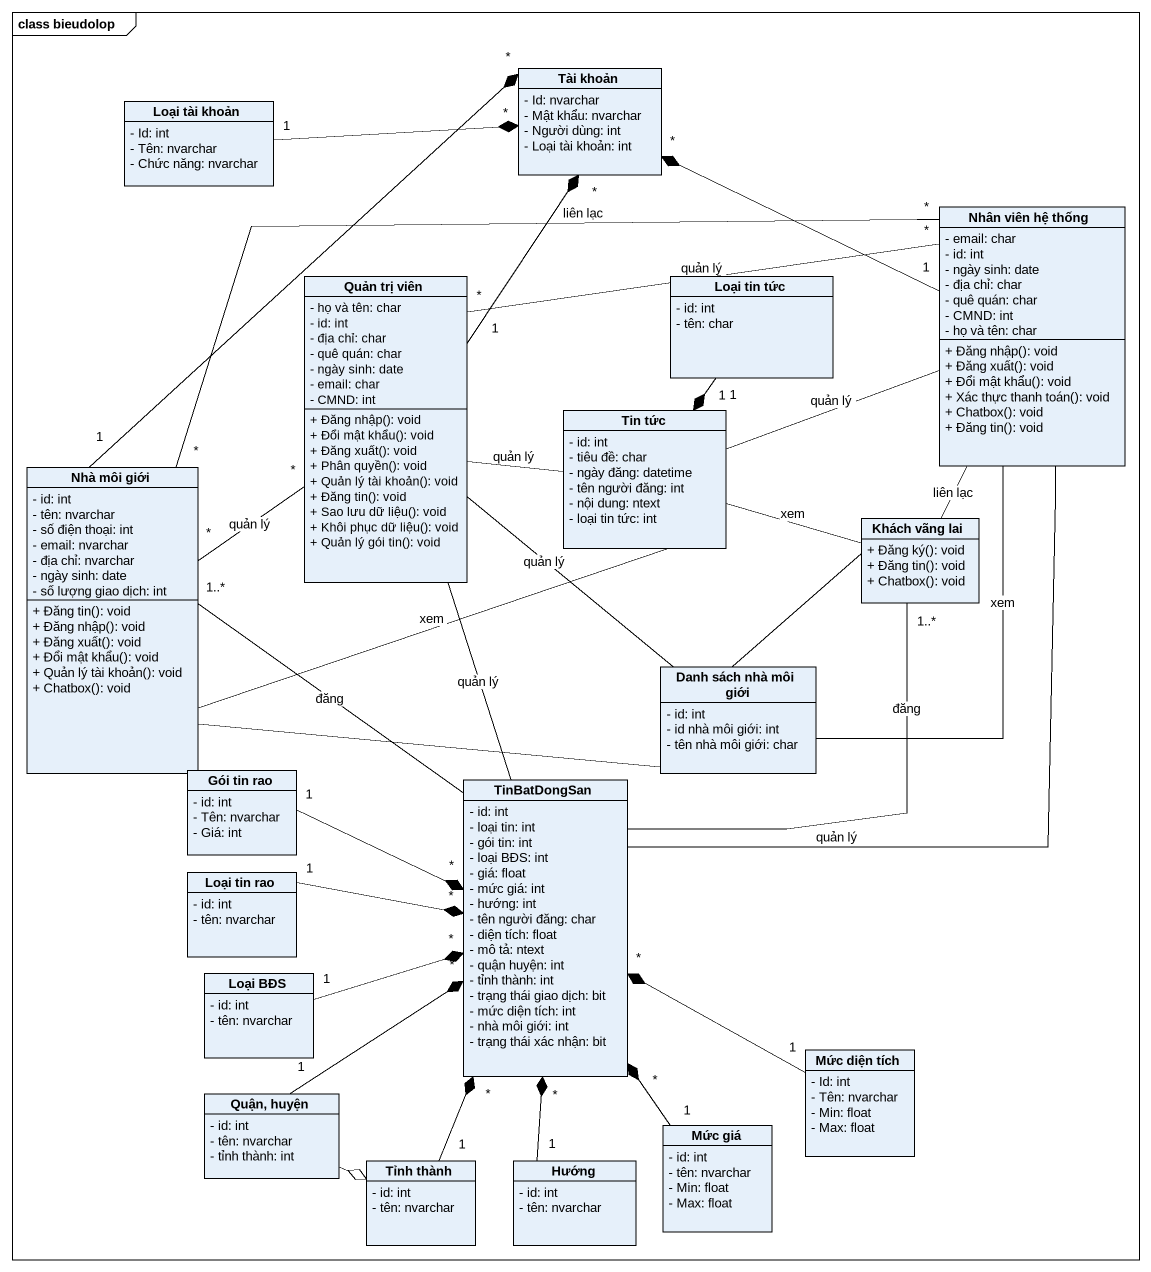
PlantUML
@startuml
mainframe class bieudolop
hide circle
hide empty members
skinparam classAttributeIconSize 0
class "Tài khoản" as Tài_khoản {
  - Id: nvarchar
  - Mật khẩu: nvarchar
  - Người dùng: int
  - Loại tài khoản: int
}
class "Loại tài khoản" as Loại_tài_khoản {
  - Id: int
  - Tên: nvarchar
  - Chức năng: nvarchar
}
class "Nhân viên hệ thống" as Nhân_viên_hệ_thống {
  - email: char
  - id: int
  - ngày sinh: date
  - địa chỉ: char
  - quê quán: char
  - CMND: int
  - họ và tên: char
  + Đăng nhập(): void
  + Đăng xuất(): void
  + Đổi mật khẩu(): void
  + Xác thực thanh toán(): void
  + Chatbox(): void
  + Đăng tin(): void
}
class "Quản trị viên" as Quản_trị_viên {
  - họ và tên: char
  - id: int
  - địa chỉ: char
  - quê quán: char
  - ngày sinh: date
  - email: char
  - CMND: int
  + Đăng nhập(): void
  + Đổi mật khẩu(): void
  + Đăng xuất(): void
  + Phân quyền(): void
  + Quản lý tài khoản(): void
  + Đăng tin(): void
  + Sao lưu dữ liệu(): void
  + Khôi phục dữ liệu(): void
  + Quản lý gói tin(): void
}
class "Loại tin tức" as Loại_tin_tức {
  - id: int
  - tên: char
}
class "Tin tức" as Tin_tức {
  - id: int
  - tiêu đề: char
  - ngày đăng: datetime
  - tên người đăng: int
  - nội dung: ntext
  - loại tin tức: int
}
class "Nhà môi giới" as Nhà_môi_giới {
  - id: int
  - tên: nvarchar
  - số điện thoại: int
  - email: nvarchar
  - địa chỉ: nvarchar
  - ngày sinh: date
  - số lượng giao dịch: int
  + Đăng tin(): void
  + Đăng nhập(): void
  + Đăng xuất(): void
  + Đổi mật khẩu(): void
  + Quản lý tài khoản(): void
  + Chatbox(): void
}
class "Khách vãng lai" as Khách_vãng_lai {
  + Đăng ký(): void
  + Đăng tin(): void
  + Chatbox(): void
}
class "Danh sách nhà môi giới" as Danh_sách_nhà_môi_giới {
  - id: int
  - id nhà môi giới: int
  - tên nhà môi giới: char
}
class "Gói tin rao" as Gói_tin_rao {
  - id: int
  - Tên: nvarchar
  - Giá: int
}
class TinBatDongSan {
  - id: int
  - loại tin: int
  - gói tin: int
  - loại BĐS: int
  - giá: float
  - mức giá: int
  - hướng: int
  - tên người đăng: char
  - diện tích: float
  - mô tả: ntext
  - quận huyện: int
  - tỉnh thành: int
  - trạng thái giao dịch: bit
  - mức diện tích: int
  - nhà môi giới: int
  - trạng thái xác nhận: bit
}
class "Loại tin rao" as Loại_tin_rao {
  - id: int
  - tên: nvarchar
}
class "Loại BĐS" as Loại_BĐS {
  - id: int
  - tên: nvarchar
}
class "Mức diện tích" as Mức_diện_tích {
  - Id: int
  - Tên: nvarchar
  - Min: float
  - Max: float
}
class "Quận, huyện" as Quận_huyện {
  - id: int
  - tên: nvarchar
  - tỉnh thành: int
}
class "Tỉnh thành" as Tỉnh_thành {
  - id: int
  - tên: nvarchar
}
class Hướng {
  - id: int
  - tên: nvarchar
}
class "Mức giá" as Mức_giá {
  - id: int
  - tên: nvarchar
  - Min: float
  - Max: float
}
Loại_tài_khoản "1" -right-* "*" Tài_khoản
Nhân_viên_hệ_thống "1" -left-* "*" Tài_khoản
Nhân_viên_hệ_thống -left- Tin_tức : quản lý
Quản_trị_viên "1" -up-* "*" Tài_khoản
Quản_trị_viên "*" -right- "*" Nhân_viên_hệ_thống : quản lý
Quản_trị_viên -right- Tin_tức : quản lý
Quản_trị_viên "*" -- "*" Nhà_môi_giới : quản lý
Quản_trị_viên -- Danh_sách_nhà_môi_giới : quản lý
Quản_trị_viên -- TinBatDongSan : quản lý
Loại_tin_tức "1" --* "1" Tin_tức
Nhà_môi_giới "1" -up-* "*" Tài_khoản
Nhà_môi_giới "*" -right- "*" Nhân_viên_hệ_thống : liên lạc
Nhà_môi_giới -right- Tin_tức : xem
Nhà_môi_giới -right- Danh_sách_nhà_môi_giới
Nhà_môi_giới "1..*" -- TinBatDongSan : đăng
Khách_vãng_lai -up- Nhân_viên_hệ_thống : liên lạc
Khách_vãng_lai -left- Tin_tức : xem
Khách_vãng_lai -- Danh_sách_nhà_môi_giới
Danh_sách_nhà_môi_giới -up- Nhân_viên_hệ_thống : xem
Gói_tin_rao "1" -right-* "*" TinBatDongSan
TinBatDongSan -up- Nhân_viên_hệ_thống : quản lý
TinBatDongSan -up- "1..*" Khách_vãng_lai : đăng
Loại_tin_rao "1" -right-* "*" TinBatDongSan
Loại_BĐS "1" -right-* "*" TinBatDongSan
Mức_diện_tích "1" -left-* "*" TinBatDongSan
Quận_huyện "1" -up-* "*" TinBatDongSan
Quận_huyện -right-o Tỉnh_thành
Tỉnh_thành "1" -up-* "*" TinBatDongSan
Hướng "1" -up-* "*" TinBatDongSan
Mức_giá "1" -up-* "*" TinBatDongSan
@enduml
